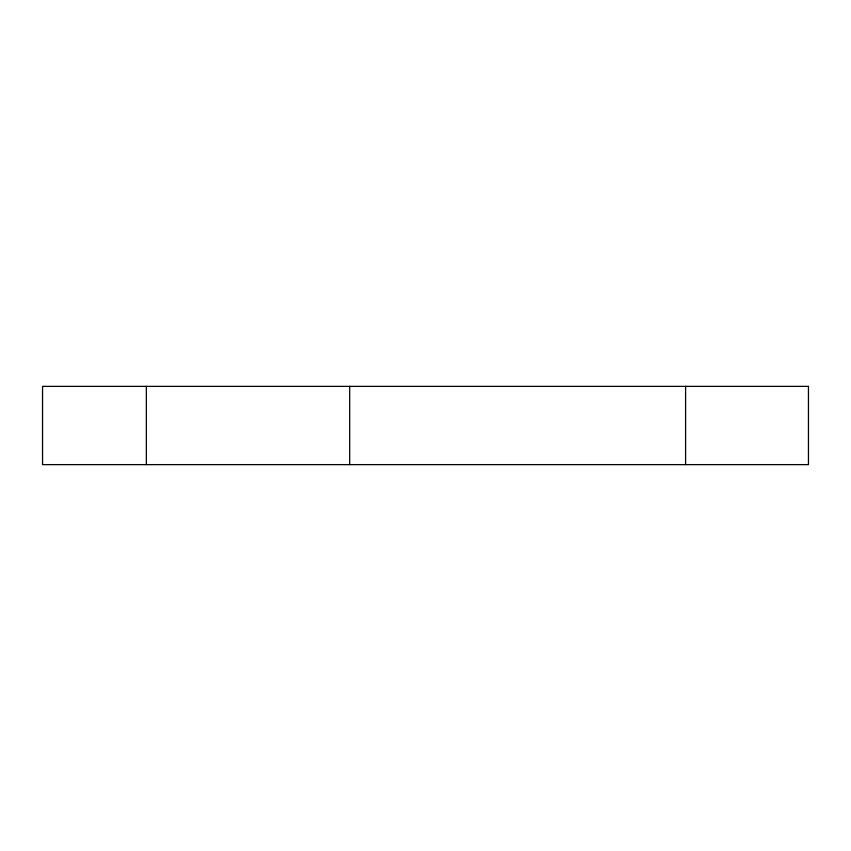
<?xml version="1.0" encoding="UTF-8"?>
<svg xmlns="http://www.w3.org/2000/svg" width="851" height="851" viewBox="0 0 851 851"><rect width="100%" height="100%" fill="white"/><g stroke="black" fill="none" stroke-linecap="round" stroke-linejoin="round"><path stroke-width="1.28" d="M685.608 386.375L685.608 464.625M349.676 386.375L349.676 464.625M146.361 386.375L146.361 464.625M808.45 386.375L42.55 386.375L42.55 464.625L808.45 464.625L808.45 386.375"/></g></svg>
